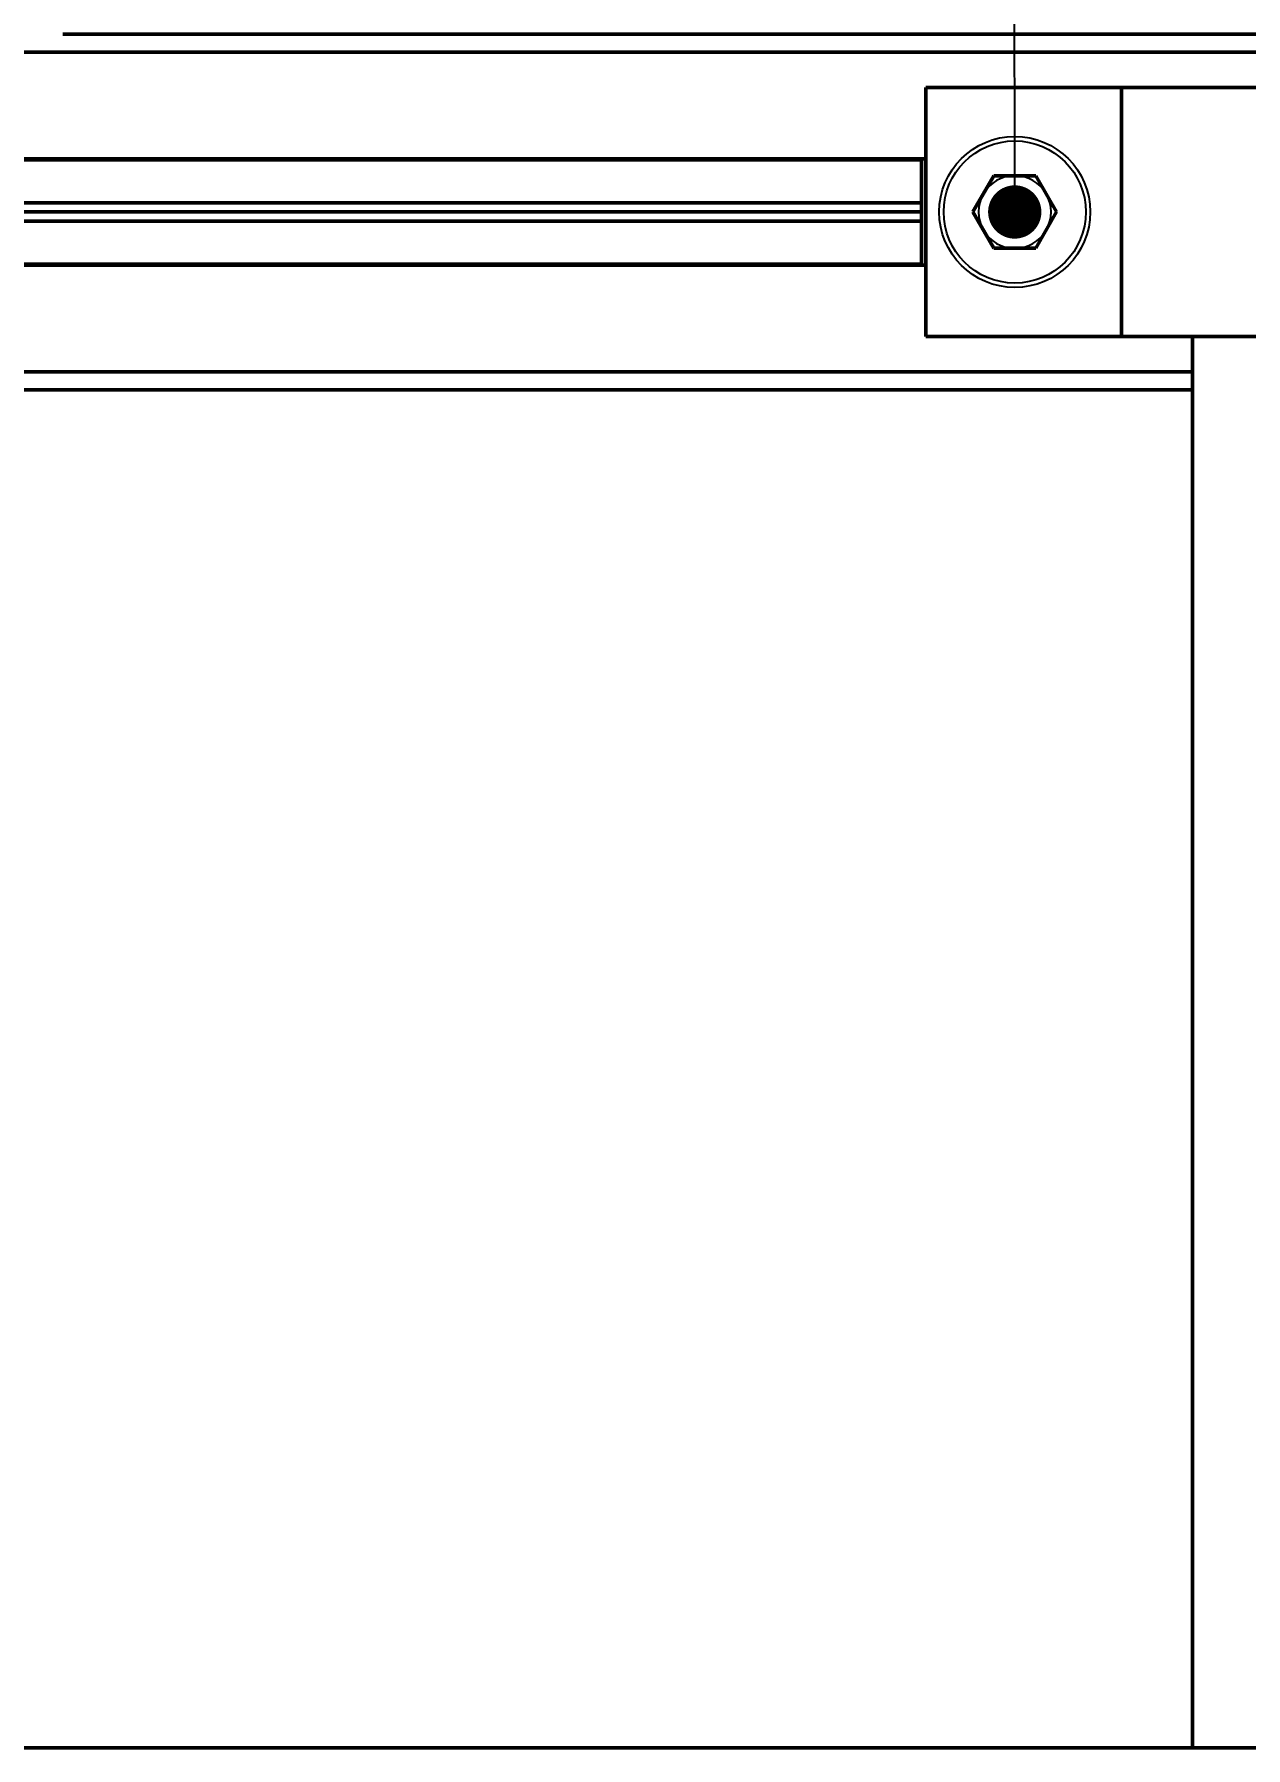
# Model space of a CAD drawing. Header units: millimetres. Extents: x 55 to 11032, y -227 to 3957.
# Drawn here: x 623.9 to 692.1, y 2245.6 to 2342 of the extents above; entities that cross this region are included whole.
import ezdxf
from ezdxf import colors
from ezdxf.entities.mleader import LeaderData, LeaderLine
from ezdxf.math import Vec2, Vec3

# ---------------------------------------------------------------- set-up
doc = ezdxf.new("R2010")
doc.units = ezdxf.units.MM
doc.header["$LTSCALE"] = 0.7
doc.layers.get('0').update_dxf_attribs({"color": 255})
doc.layers.add('AM_5', color=10, linetype='Continuous', lineweight=25)
doc.layers.add('CON', color=7, linetype='Continuous', lineweight=50)
doc.styles.add('TCVN7824', font='tcvn+7284-2003r.ttf', dxfattribs={"height": 3.5})

# ---------------------------------------------------------------- blocks, each defined once
blk = doc.blocks.new('_Dot')
at = {"color": 0, "linetype": 'ByBlock', "lineweight": -2}
blk.add_line((-0.5, 0), (-1, 0), dxfattribs=at)
at = {"color": 0, "linetype": 'ByBlock', "const_width": 0.5}
blk.add_lwpolyline([(-0.25, 0, 1), (0.25, 0, 1)], format="xyb", close=True, dxfattribs=at)

msp = doc.modelspace()

# ---------------------------------------------------------------- linework, layer by layer
at = {"linetype": 'Continuous', "lineweight": 25}
for radius in [4.25, 4]:
    msp.add_circle((679.058, 2332.032), radius, dxfattribs=at)
for start, end in [(90, 150), (30, 90), (150, 210), (330, 30), (210, 270), (270, 330)]:
    msp.add_arc((679.058, 2332.032), 2.042, start, end, dxfattribs=at)
at = {"layer": 'CON', "linetype": 'Continuous'}
for p, q in [((625.488, 2342.032), (800.308, 2342.032)), ((612.808, 2341.032), (800.308, 2341.032)), ((674.058, 2325.032), (674.058, 2339.032)), ((674.058, 2339.032), (685.058, 2339.032)), ((685.058, 2325.032), (685.058, 2339.032)), ((685.058, 2339.032), (695.058, 2339.032)), ((612.808, 2335.032), (674.058, 2335.032)), ((612.808, 2334.971), (673.808, 2334.971)), ((673.808, 2335.032), (673.808, 2329.032)), ((676.7, 2332.032), (677.879, 2334.074)), ((680.237, 2334.074), (677.879, 2334.074)), ((681.416, 2332.032), (680.237, 2334.074)), ((612.808, 2332.551), (673.808, 2332.551)), ((604.308, 2332.032), (673.808, 2332.032)), ((604.308, 2331.512), (673.808, 2331.512)), ((677.879, 2329.99), (676.7, 2332.032)), ((681.416, 2332.032), (680.237, 2329.99)), ((677.879, 2329.99), (680.237, 2329.99)), ((612.808, 2329.092), (673.808, 2329.092)), ((612.808, 2329.032), (674.058, 2329.032)), ((674.058, 2325.032), (685.058, 2325.032)), ((685.058, 2325.032), (695.058, 2325.032)), ((689.058, 2325.032), (689.058, 2245.617)), ((612.808, 2323.032), (689.058, 2323.032)), ((612.808, 2322.032), (689.058, 2322.032)), ((765.308, 2245.617), (435.308, 2245.617))]:
    msp.add_line(p, q, dxfattribs=at)

# ---------------------------------------------------------------- leaders
at = {"layer": 'AM_5', "ltscale": 0.2}
ml = msp.add_multileader_mtext('Standard', dxfattribs=at)
ml.set_content('4', color=256, style='TCVN7824')
ml.set_leader_properties()
ml.set_arrow_properties(name='DOT')
ml.build(insert=Vec2(0, 0))
ml.multileader.update_dxf_attribs({"text_left_attachment_type": 6, "text_right_attachment_type": 6, "dogleg_length": 0.36, "arrow_head_size": 3})
ctx = ml.context
ctx.base_point, ctx.char_height, ctx.arrow_head_size, ctx.plane_origin = Vec3(672.531, 2473.512), 3.5, 3, Vec3(679.058, 2332.032)
ctx.left_attachment, ctx.right_attachment, ctx.text_align_type = 6, 6, 2
notes = []
notes.append((ctx, [(1, (1, 1, 0), (678.991, 2473.512), (-1, 0), 0.36, [(0, [(679.058, 2332.032)], 0, [])])]))
ctx.mtext.insert, ctx.mtext.alignment, ctx.mtext.flow_direction = Vec3(676.631, 2477.712), 3, 5
for ctx, leaders in notes:
    for number, flags, end, landing, length, lines in leaders:
        leader = LeaderData()
        leader.index, (leader.has_last_leader_line, leader.has_dogleg_vector, leader.attachment_direction) = number, flags
        leader.last_leader_point, leader.dogleg_vector, leader.dogleg_length = Vec3(end), Vec3(landing), length
        for number, points, colour, breaks in lines:
            line = LeaderLine()
            line.index, line.vertices, line.color, line.breaks = number, Vec3.list(points), colors.encode_raw_color(colour), breaks
            leader.lines.append(line)
        ctx.leaders.append(leader)

doc.saveas('drawing.dxf')
